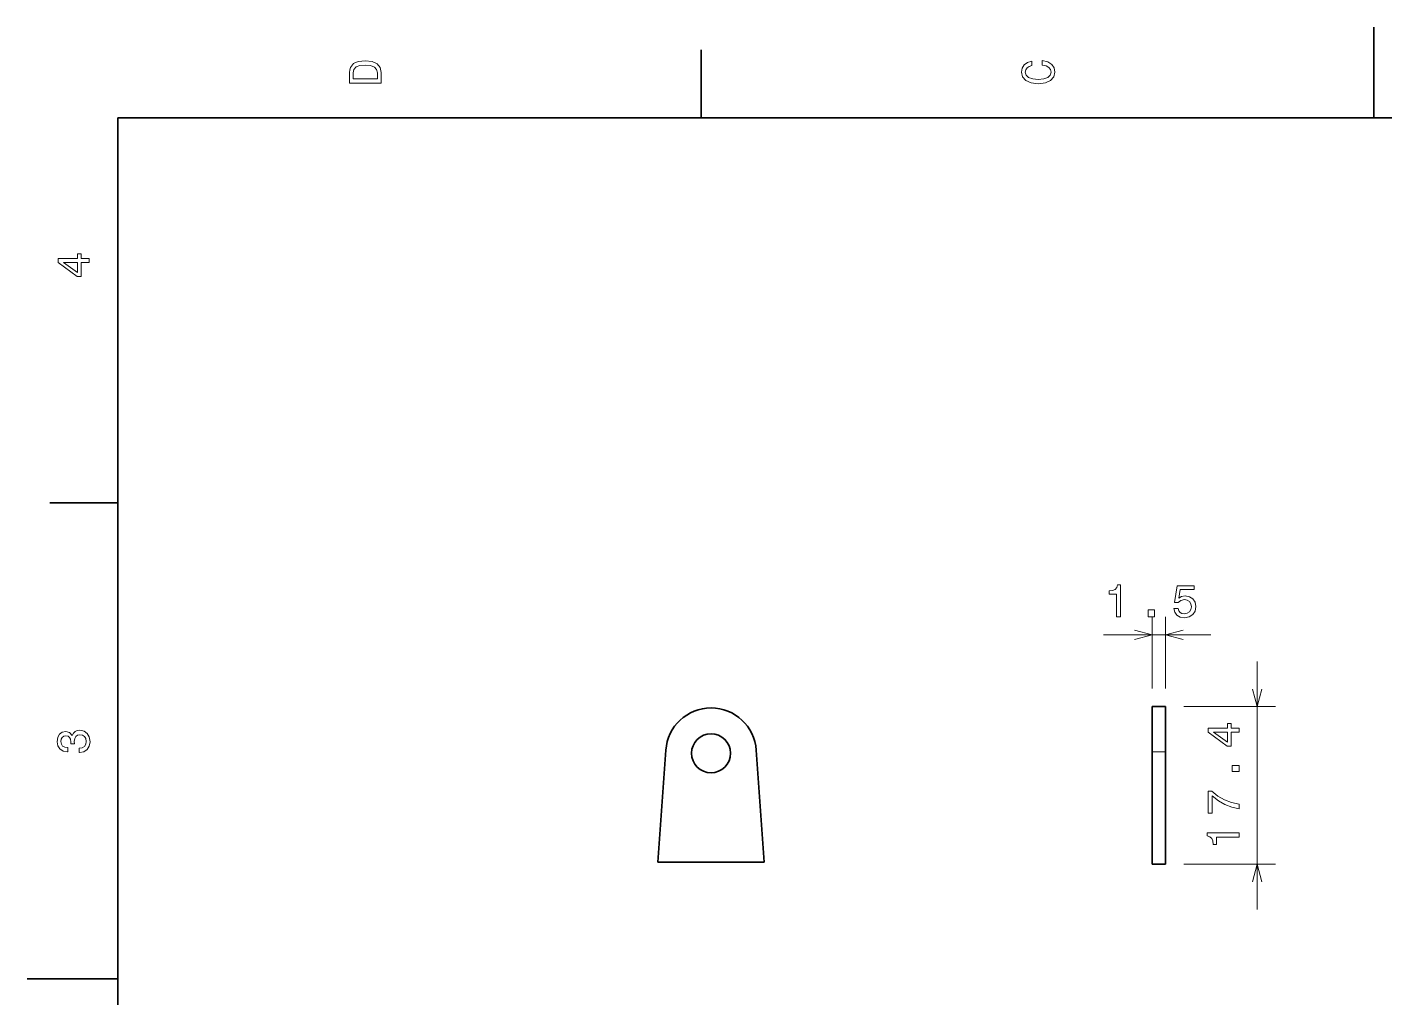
# Model space of a CAD drawing. Extents: x 0 to 297, y 0 to 210.
# Drawn here: x 0 to 149.7, y 102.9 to 210 of the extents above; entities that cross this region are included whole.
import ezdxf

# ---------------------------------------------------------------- set-up
doc = ezdxf.new("R2010")
doc.units = 0

msp = doc.modelspace()

# ---------------------------------------------------------------- linework, layer by layer
at = {"color": 7, "lineweight": 35, "ltscale": 0.25}
for p, q in [((148.5, 200), (148.5, 210)), ((10, 105), (0, 105))]:
    msp.add_line(p, q, dxfattribs=at)
at = {"color": 7, "lineweight": 35, "ltscale": 0.1875}
for p, q in [((74.300003, 200), (74.300003, 207.5)), ((10, 157.5), (2.5, 157.5))]:
    msp.add_line(p, q, dxfattribs=at)
at = {"color": 7, "lineweight": 35}
for p, q in [((287, 200), (10, 200)), ((10, 200), (10, 10))]:
    msp.add_line(p, q, dxfattribs=at)
at = {"color": 7, "lineweight": 13, "ltscale": 0.197939}
for p, q in [((124.030495, 137.027649), (124.030495, 144.94519)), ((125.530495, 137.027649), (125.530495, 144.94519))]:
    msp.add_line(p, q, dxfattribs=at)
at = {"color": 7, "lineweight": 13, "ltscale": 0.296158}
msp.add_line((118.684158, 142.94519), (130.530487, 142.94519), dxfattribs=at)
at = {"color": 7, "lineweight": 13}
msp.add_line((135.631714, 112.648682), (135.631714, 140.027649), dxfattribs=at)
at = {"color": 7, "lineweight": 35, "ltscale": 0.125}
for p, q in [((124.030495, 135.027649), (124.030495, 130.027649)), ((125.530495, 135.027649), (125.530495, 130.027649))]:
    msp.add_line(p, q, dxfattribs=at)
at = {"color": 7, "lineweight": 35, "ltscale": 0.0375}
for p, q in [((125.530495, 135.027649), (124.030495, 135.027649)), ((124.030495, 117.648682), (125.530495, 117.648682))]:
    msp.add_line(p, q, dxfattribs=at)
at = {"color": 7, "lineweight": 13, "ltscale": 0.25253}
for p, q in [((127.530495, 135.027649), (137.631714, 135.027649)), ((127.530495, 117.648682), (137.631714, 117.648682))]:
    msp.add_line(p, q, dxfattribs=at)
at = {"color": 7, "lineweight": 35, "ltscale": 0.309474}
for p, q in [((69.556953, 117.887329), (70.420464, 130.236145)), ((81.259621, 117.887329), (80.396103, 130.236145)), ((124.030495, 117.648682), (124.030495, 130.027649)), ((125.530495, 117.648682), (125.530495, 130.027649))]:
    msp.add_line(p, q, dxfattribs=at)
at = {"color": 7, "lineweight": 13, "ltscale": 0.0375}
msp.add_line((125.530495, 130.027649), (124.030495, 130.027649), dxfattribs=at)
at = {"color": 7, "lineweight": 35, "ltscale": 0.292567}
msp.add_line((81.259621, 117.887329), (69.556953, 117.887329), dxfattribs=at)
at = {"color": 7, "lineweight": 13}
for points in [[(35.533215, 204.994965), (35.533215, 203.829971), (39.033215, 203.829971), (39.033215, 204.994965), (38.922264, 205.544678), (38.584366, 205.953171), (38.034657, 206.205338), (37.283215, 206.296112), (36.516644, 206.215424), (36.21405, 206.114563), (35.971977, 205.973343), (35.644165, 205.56485), (35.563473, 205.297562)], [(35.951801, 204.959656), (36.027451, 205.342941), (36.259438, 205.605194), (36.672985, 205.761536), (37.283215, 205.811966), (37.873272, 205.756485), (38.286816, 205.600143), (38.533936, 205.332855), (38.614628, 204.959656), (38.614628, 204.298996), (35.951801, 204.298996)], [(111.93206, 205.817017), (112.35569, 205.716141), (112.658287, 205.549713), (112.844887, 205.317734), (112.905403, 205.045395), (112.814629, 204.71759), (112.54229, 204.460388), (112.098488, 204.28891), (111.483215, 204.233429), (110.872986, 204.28891), (110.424141, 204.455338), (110.151802, 204.71254), (110.055984, 205.045395), (110.106415, 205.287476), (110.247627, 205.494247), (110.474571, 205.655624), (110.787247, 205.766571), (110.787247, 206.245682), (110.308144, 206.094391), (109.94503, 205.832138), (109.718086, 205.474075), (109.637398, 205.045395), (109.763474, 204.510818), (110.116501, 204.10231), (110.696472, 203.840057), (111.483215, 203.749283), (112.269958, 203.840057), (112.84993, 204.10231), (113.208, 204.510818), (113.329041, 205.045395), (113.233215, 205.51442), (112.965927, 205.892654), (112.527161, 206.159943), (111.93206, 206.301163)], [(6.833213, 184.02739), (6.833213, 184.481277), (5.965778, 184.481277), (5.965778, 184.98056), (5.56232, 184.98056), (5.56232, 184.481277), (3.408862, 184.481277), (3.408862, 184.022339), (5.521974, 182.489197), (5.965778, 182.489197), (5.965778, 184.02739)], [(5.56232, 182.912827), (3.993876, 184.02739), (5.56232, 184.02739)], [(120.111389, 144.94519), (120.57032, 144.94519), (120.57032, 148.470398), (120.227386, 148.470398), (120.136604, 148.162781), (119.955048, 147.955994), (119.677673, 147.834961), (119.294388, 147.794617), (119.294388, 147.436523), (120.111389, 147.436523)], [(126.423492, 145.858032), (126.534439, 145.444458), (126.781555, 145.121704), (127.144669, 144.919983), (127.60865, 144.844299), (128.118011, 144.93512), (128.516434, 145.182251), (128.768585, 145.575623), (128.86441, 146.079895), (128.778687, 146.54895), (128.536606, 146.917114), (128.158356, 147.154114), (127.669174, 147.239868), (127.290924, 147.179321), (126.998421, 147.012939), (127.139633, 147.955994), (128.672775, 147.955994), (128.672775, 148.369568), (126.801735, 148.369568), (126.524353, 146.513611), (126.927811, 146.513611), (127.220322, 146.750671), (127.593521, 146.836426), (127.91629, 146.780945), (128.163406, 146.619568), (128.319748, 146.372437), (128.375214, 146.054688), (128.319748, 145.737), (128.158356, 145.489868), (127.91124, 145.333496), (127.593521, 145.278015), (127.326233, 145.313354), (127.119461, 145.429321), (126.968155, 145.610901), (126.892517, 145.858032)], [(123.59021, 144.94519), (124.286171, 144.94519), (124.286171, 145.696655), (123.59021, 145.696655)], [(5.73379, 129.979111), (5.769093, 129.979111), (6.253242, 130.059799), (6.616354, 130.296829), (6.848343, 130.670029), (6.934078, 131.164276), (6.848343, 131.688766), (6.626441, 132.082138), (6.273415, 132.334305), (5.819525, 132.425079), (5.521974, 132.384735), (5.279899, 132.273788), (5.0933, 132.092224), (4.957133, 131.850143), (4.684798, 132.177963), (4.251081, 132.293961), (3.857709, 132.218307), (3.560158, 132.00145), (3.373559, 131.648422), (3.307997, 131.164276), (3.388689, 130.710388), (3.610591, 130.362396), (3.963617, 130.135452), (4.432637, 130.059799), (4.46794, 130.059799), (4.46794, 130.508652), (4.145173, 130.548996), (3.913184, 130.680115), (3.771974, 130.891937), (3.721542, 131.189484), (3.761888, 131.451736), (3.867795, 131.643372), (4.039265, 131.759369), (4.271254, 131.804764), (4.518372, 131.759369), (4.684798, 131.638336), (4.785663, 131.426514), (4.815922, 131.139053), (4.810879, 130.942368), (5.209294, 130.942368), (5.199208, 131.189484), (5.244596, 131.507217), (5.365634, 131.744247), (5.56232, 131.885452), (5.819525, 131.935883), (6.112032, 131.880417), (6.328891, 131.734161), (6.465058, 131.502167), (6.510447, 131.194534), (6.460014, 130.876801), (6.308718, 130.644821), (6.066643, 130.498566), (5.73379, 130.443085)], [(133.631714, 132.219604), (133.631714, 132.673462), (132.764282, 132.673462), (132.764282, 133.172729), (132.360825, 133.172729), (132.360825, 132.673462), (130.207367, 132.673462), (130.207367, 132.214539), (132.32048, 130.681396), (132.764282, 130.681396), (132.764282, 132.219604)], [(132.360825, 131.105042), (130.792389, 132.219604), (132.360825, 132.219604)], [(133.631714, 127.858215), (133.631714, 128.554138), (132.88028, 128.554138), (132.88028, 127.858215)], [(133.631714, 123.769165), (133.631714, 124.278503), (132.799591, 124.444946), (132.022919, 124.737427), (131.301743, 125.151001), (130.625946, 125.690613), (130.207367, 125.690613), (130.207367, 123.290039), (130.66629, 123.290039), (130.66629, 125.206482), (131.347137, 124.651733), (132.058228, 124.233154), (132.814713, 123.940613)], [(133.631714, 120.643372), (133.631714, 121.102295), (130.106506, 121.102295), (130.106506, 120.759338), (130.414139, 120.668579), (130.620911, 120.487), (130.741943, 120.209656), (130.782288, 119.826355), (131.140366, 119.826355), (131.140366, 120.643372)]]:
    msp.add_lwpolyline(points, close=True, dxfattribs=at)
for points in [[(122.098648, 142.427551), (124.030495, 142.94519), (122.098648, 143.46283)], [(127.462341, 143.46283), (125.530495, 142.94519), (127.462341, 142.427551)], [(135.114075, 136.959473), (135.631714, 135.027649), (136.149353, 136.959473)], [(136.149353, 115.716858), (135.631714, 117.648682), (135.114075, 115.716858)]]:
    msp.add_lwpolyline(points, dxfattribs=at)
at = {"color": 7, "lineweight": 35}
msp.add_circle((75.408287, 129.887329), 2.15, dxfattribs=at)
msp.add_arc((75.408287, 129.887329), 5, 4, 176, dxfattribs=at)

doc.saveas('drawing.dxf')
